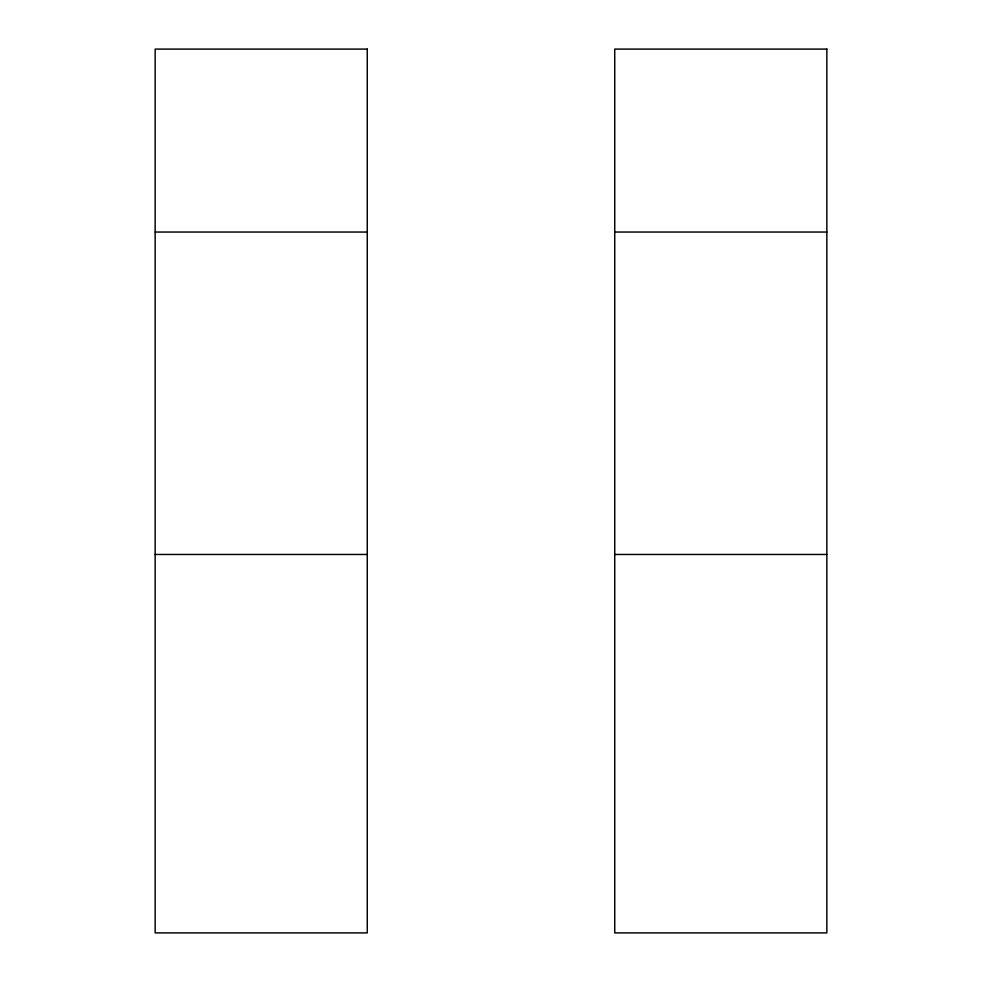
<?xml version="1.0" encoding="UTF-8"?>
<svg xmlns="http://www.w3.org/2000/svg" width="982" height="982" viewBox="0 0 982 982"><rect width="100%" height="100%" fill="white"/><g stroke="black" fill="none" stroke-linecap="round" stroke-linejoin="round"><path stroke-width="1.47" d="M155.156 232.047L367.268 232.047M614.732 232.047L826.844 232.047M155.156 554.462L367.268 554.462M614.732 554.462L826.844 554.462M367.268 49.1L155.156 49.1L155.156 932.9L367.268 932.9L367.268 49.1M826.844 49.1L614.732 49.1L614.732 932.9L826.844 932.9L826.844 49.1"/></g></svg>
